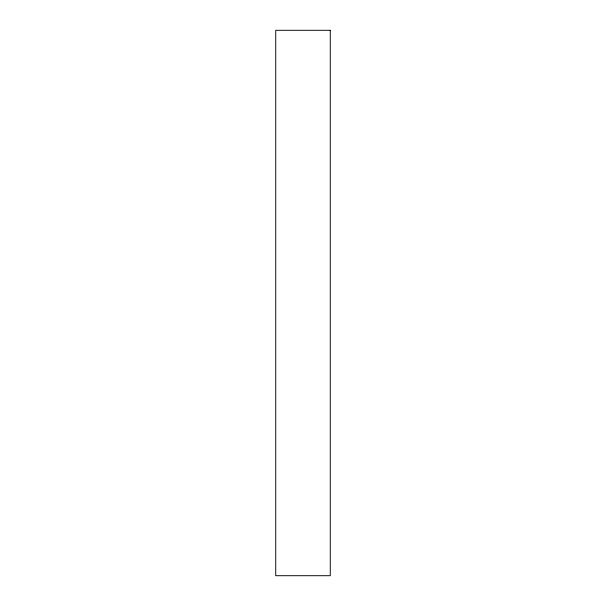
<?xml version="1.0" encoding="UTF-8"?>
<svg xmlns="http://www.w3.org/2000/svg" width="606" height="606" viewBox="0 0 606 606"><rect width="100%" height="100%" fill="white"/><g stroke="black" fill="none" stroke-linecap="round" stroke-linejoin="round"><path stroke-width="0.91" d="M330.27 30.3L275.73 30.3L275.73 575.7L330.27 575.7L330.27 30.3"/></g></svg>
